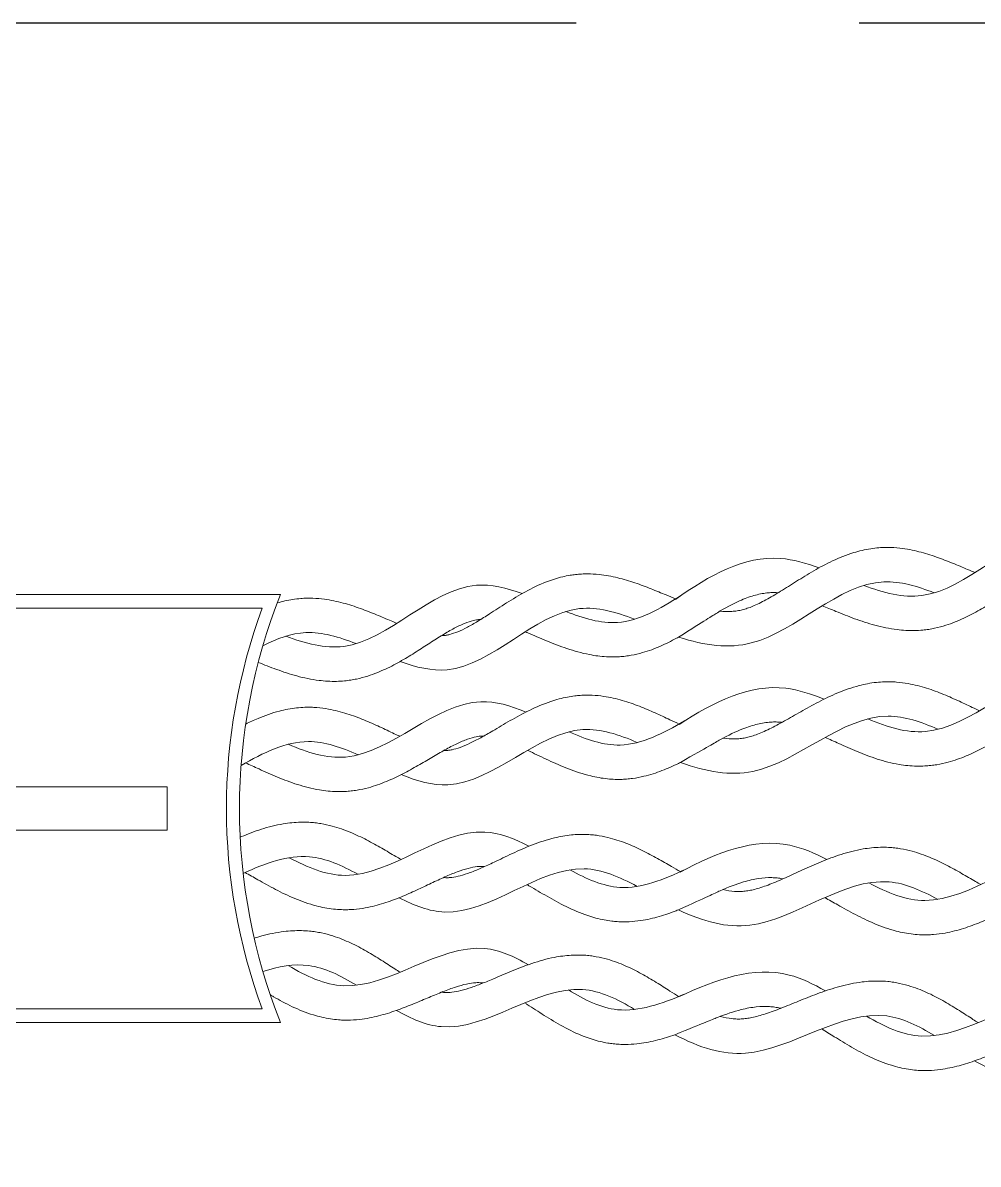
# Model space of a CAD drawing. Header units: millimetres. Extents: x 55 to 8505, y 218 to 3188.
# Drawn here: x 2121.8 to 2248.4, y 663.7 to 814.9 of the extents above; entities that cross this region are included whole.
import ezdxf

# ---------------------------------------------------------------- set-up
doc = ezdxf.new("R2010")
doc.units = ezdxf.units.MM
doc.linetypes.add('HIDDEN', pattern=[0.375, 0.25, -0.125])
doc.layers.add('TELECO', color=6, linetype='Continuous')
doc.layers.add('TEXTO', color=7, linetype='Continuous', lineweight=20)

msp = doc.modelspace()

# ---------------------------------------------------------------- linework, layer by layer
at = {"layer": 'TELECO', "color": 6, "linetype": 'HIDDEN', "ltscale": 300}
msp.add_lwpolyline([(2007.646, 814.918), (2886.981, 814.918), (2886.981, 369.086), (2007.646, 369.086)], close=True, dxfattribs=at)
at = {"layer": 'TEXTO', "color": 7}
for p, q in [((2059.765, 737.363), (2153.548, 737.363)), ((2101.385, 713.692), (2140.929, 713.692)), ((2140.929, 713.692), (2140.929, 707.965)), ((2101.385, 707.965), (2140.929, 707.965)), ((2059.765, 684.294), (2153.548, 684.294))]:
    msp.add_line(p, q, dxfattribs=at)
at = {"layer": 'TEXTO', "color": 8}
msp.add_lwpolyline([(2155.975, 682.474), (2058.426, 682.474), (2058.426, 739.183), (2155.975, 739.183)], dxfattribs=at)
msp.add_arc((2226.938, 710.828), 76.418, 158.21997, 201.78003, dxfattribs=at)
at = {"layer": 'TEXTO', "color": 7}
msp.add_arc((2225.211, 710.828), 76.418, 159.68228, 200.31772, dxfattribs=at)
at = {"layer": 'TEXTO', "color": 8}
for points, knots in [([(2233.257, 740.382), (2235.861, 739.411), (2244.684, 737.008), (2254.247, 748.858), (2262.505, 746.777), (2264.556, 746.029)], [101.1371733, 101.1371733, 101.1371733, 101.1371733, 127.4843906, 191.226586, 211.9990873, 211.9990873, 211.9990873, 211.9990873]), ([(2208.293, 738.543), (2212.813, 741.749), (2218.974, 745.223), (2225.604, 743.34), (2227.323, 742.719)], [13.5283651, 13.5283651, 13.5283651, 13.5283651, 63.7421953, 81.156014, 81.156014, 81.156014, 81.156014]), ([(2214.174, 736.971), (2214.732, 736.919), (2215.258, 736.911), (2215.997, 736.961), (2216.229, 736.987), (2216.692, 737.058), (2216.922, 737.104), (2217.257, 737.187), (2217.364, 737.216), (2217.585, 737.282), (2217.698, 737.318), (2218.045, 737.435), (2218.287, 737.526), (2219.078, 737.856), (2219.662, 738.142), (2220.895, 738.813), (2221.544, 739.198), (2222.897, 740.03), (2223.6, 740.477), (2225.064, 741.394), (2225.824, 741.863), (2227.414, 742.78), (2228.243, 743.229), (2229.996, 744.052), (2230.921, 744.427), (2232.627, 744.95), (2233.381, 745.132), (2234.518, 745.308), (2234.876, 745.35), (2235.506, 745.399), (2235.777, 745.413), (2236.312, 745.423), (2236.577, 745.421), (2237.364, 745.393), (2237.877, 745.347), (2239.239, 745.165), (2240.063, 744.988), (2241.646, 744.564), (2242.405, 744.316), (2243.87, 743.79), (2244.576, 743.511), (2245.943, 742.95), (2246.602, 742.67), (2247.492, 742.295), (2247.741, 742.191), (2247.986, 742.089)], [47.6662644, 47.6662644, 47.6662644, 47.6662644, 55.7082695, 55.7082695, 59.5130412, 59.5130412, 63.4323086, 63.4323086, 65.258734, 65.258734, 67.0851594, 67.0851594, 70.7380102, 70.7380102, 78.6186119, 78.6186119, 86.4992135, 86.4992135, 94.3798152, 94.3798152, 102.2604169, 102.2604169, 110.1410186, 110.1410186, 118.0216202, 118.0216202, 123.7950659, 123.7950659, 126.3758052, 126.3758052, 128.268292, 128.268292, 130.1607789, 130.1607789, 133.9457527, 133.9457527, 140.4612262, 140.4612262, 146.9766998, 146.9766998, 153.4921733, 153.4921733, 160.0076469, 160.0076469, 162.5956389, 162.5956389, 162.5956389, 162.5956389]), ([(2227.729, 737.685), (2228.315, 737.449), (2228.919, 737.201), (2230.342, 736.624), (2231.172, 736.294), (2232.896, 735.667), (2233.791, 735.37), (2235.661, 734.863), (2236.636, 734.654), (2238.407, 734.435), (2239.181, 734.388), (2240.332, 734.412), (2240.692, 734.432), (2241.32, 734.493), (2241.589, 734.527), (2242.119, 734.609), (2242.379, 734.658), (2243.149, 734.822), (2243.646, 734.956), (2244.956, 735.372), (2245.737, 735.689), (2247.222, 736.382), (2247.927, 736.758), (2249.278, 737.53), (2249.925, 737.928), (2251.173, 738.717), (2251.774, 739.108), (2252.935, 739.857), (2253.495, 740.215), (2254.569, 740.872), (2255.084, 741.171), (2256.06, 741.69), (2256.52, 741.909), (2257.37, 742.254), (2257.759, 742.381), (2258.248, 742.498), (2258.379, 742.525), (2258.602, 742.561), (2258.694, 742.574), (2258.852, 742.59), (2258.918, 742.595), (2259.021, 742.6), (2259.057, 742.602), (2259.092, 742.603)], [88.2517194, 88.2517194, 88.2517194, 88.2517194, 94.3798152, 94.3798152, 102.2604169, 102.2604169, 110.1410186, 110.1410186, 118.0216202, 118.0216202, 123.7950659, 123.7950659, 126.3758052, 126.3758052, 128.268292, 128.268292, 130.1607789, 130.1607789, 133.9457527, 133.9457527, 140.4612262, 140.4612262, 146.9766998, 146.9766998, 153.4921733, 153.4921733, 160.0076469, 160.0076469, 166.5231204, 166.5231204, 173.038594, 173.038594, 179.5540675, 179.5540675, 186.0695411, 186.0695411, 188.6366806, 188.6366806, 190.5828465, 190.5828465, 192.0544399, 192.0544399, 192.7954832, 192.7954832, 192.7954832, 192.7954832]), ([(2177.289, 733.729), (2177.365, 733.731), (2177.44, 733.735), (2177.58, 733.745), (2177.645, 733.751), (2177.782, 733.768), (2177.852, 733.778), (2178.068, 733.814), (2178.219, 733.846), (2178.705, 733.97), (2179.066, 734.091), (2179.849, 734.411), (2180.271, 734.612), (2181.164, 735.083), (2181.634, 735.353), (2182.615, 735.948), (2183.125, 736.273), (2184.372, 737.077), (2185.123, 737.572), (2186.699, 738.569), (2187.524, 739.072), (2189.276, 740.026), (2190.202, 740.478), (2191.881, 741.123), (2192.596, 741.353), (2193.667, 741.607), (2193.993, 741.673), (2194.562, 741.767), (2194.803, 741.801), (2195.314, 741.858), (2195.582, 741.879), (2196.111, 741.906), (2196.374, 741.912), (2197.154, 741.909), (2197.664, 741.879), (2199.021, 741.739), (2199.845, 741.586), (2201.43, 741.204), (2202.191, 740.975), (2203.66, 740.478), (2204.369, 740.211), (2205.742, 739.667), (2206.406, 739.39), (2207.477, 738.944), (2207.896, 738.768), (2208.305, 738.601)], [189.0272737, 189.0272737, 189.0272737, 189.0272737, 190.5828465, 190.5828465, 192.0544399, 192.0544399, 193.5260333, 193.5260333, 196.4692201, 196.4692201, 202.4925208, 202.4925208, 208.5158215, 208.5158215, 214.5391221, 214.5391221, 220.5624228, 220.5624228, 228.7501596, 228.7501596, 236.9378964, 236.9378964, 245.1256332, 245.1256332, 250.7226411, 250.7226411, 253.0993254, 253.0993254, 254.7968125, 254.7968125, 256.6636243, 256.6636243, 258.5304362, 258.5304362, 262.26406, 262.26406, 268.7011227, 268.7011227, 275.1381854, 275.1381854, 281.5752481, 281.5752481, 288.0123108, 288.0123108, 292.3162578, 292.3162578, 292.3162578, 292.3162578]), ([(2208.694, 733.537), (2212.22, 732.43), (2221.502, 731.124), (2231.826, 742.843), (2240.327, 740.279), (2242.586, 739.397)], [31.5819805, 31.5819805, 31.5819805, 31.5819805, 63.7421953, 127.4843906, 150.3085168, 150.3085168, 150.3085168, 150.3085168]), ([(2156.66, 733.656), (2159.263, 732.686), (2168.086, 730.283), (2177.65, 742.133), (2185.908, 740.052), (2187.958, 739.304)], [101.1371733, 101.1371733, 101.1371733, 101.1371733, 127.4843906, 191.226586, 211.9990873, 211.9990873, 211.9990873, 211.9990873]), ([(2208.694, 733.537), (2212.309, 735.793), (2213.087, 736.308), (2214.863, 737.394), (2215.845, 737.924), (2217.435, 738.63), (2218.067, 738.865), (2219.277, 739.215), (2219.852, 739.33), (2220.643, 739.415), (2220.876, 739.431), (2221.344, 739.441), (2221.579, 739.436), (2221.839, 739.417), (2221.865, 739.415), (2221.892, 739.413)], [15.837766, 15.837766, 15.837766, 15.837766, 25.2493648, 25.2493648, 37.8740472, 37.8740472, 46.7911583, 46.7911583, 55.7082695, 55.7082695, 59.5130412, 59.5130412, 63.4323086, 63.4323086, 63.8659058, 63.8659058, 63.8659058, 63.8659058]), ([(2155.542, 738.074), (2156.192, 738.264), (2156.868, 738.42), (2157.921, 738.582), (2158.279, 738.625), (2158.908, 738.674), (2159.179, 738.687), (2159.715, 738.698), (2159.98, 738.696), (2160.766, 738.668), (2161.279, 738.622), (2162.641, 738.44), (2163.465, 738.263), (2165.048, 737.839), (2165.807, 737.591), (2167.273, 737.065), (2167.979, 736.785), (2169.345, 736.225), (2170.005, 735.944), (2170.894, 735.57), (2171.143, 735.465), (2171.389, 735.364)], [118.6443668, 118.6443668, 118.6443668, 118.6443668, 123.7950659, 123.7950659, 126.3758052, 126.3758052, 128.268292, 128.268292, 130.1607789, 130.1607789, 133.9457527, 133.9457527, 140.4612262, 140.4612262, 146.9766998, 146.9766998, 153.4921733, 153.4921733, 160.0076469, 160.0076469, 162.5956389, 162.5956389, 162.5956389, 162.5956389]), ([(2193.764, 736.931), (2196.085, 736.02), (2201.359, 734.437), (2206.252, 737.293), (2208.994, 739.034)], [231.5235841, 231.5235841, 231.5235841, 231.5235841, 254.9687813, 285.2209205, 285.2209205, 285.2209205, 285.2209205]), ([(2171.809, 730.308), (2173.916, 729.543), (2182.231, 727.475), (2191.694, 739.357), (2200.397, 736.855), (2202.859, 735.909)], [169.882937, 169.882937, 169.882937, 169.882937, 191.226586, 254.9687813, 279.8271978, 279.8271978, 279.8271978, 279.8271978]), ([(2153.015, 730.195), (2153.793, 729.88), (2154.6, 729.56), (2156.299, 728.942), (2157.194, 728.644), (2159.063, 728.138), (2160.039, 727.929), (2161.81, 727.71), (2162.584, 727.662), (2163.734, 727.687), (2164.094, 727.707), (2164.723, 727.768), (2164.992, 727.802), (2165.521, 727.884), (2165.782, 727.932), (2166.552, 728.096), (2167.049, 728.231), (2168.358, 728.647), (2169.139, 728.964), (2170.624, 729.657), (2171.329, 730.032), (2172.681, 730.805), (2173.328, 731.203), (2174.576, 731.992), (2175.177, 732.383), (2176.337, 733.132), (2176.897, 733.49), (2177.972, 734.147), (2178.487, 734.446), (2179.462, 734.964), (2179.922, 735.183), (2180.772, 735.529), (2181.162, 735.656), (2181.65, 735.773), (2181.782, 735.8), (2182.004, 735.836), (2182.097, 735.848), (2182.255, 735.864), (2182.32, 735.87), (2182.424, 735.875), (2182.459, 735.877), (2182.495, 735.878)], [94.6131017, 94.6131017, 94.6131017, 94.6131017, 102.2604169, 102.2604169, 110.1410186, 110.1410186, 118.0216202, 118.0216202, 123.7950659, 123.7950659, 126.3758052, 126.3758052, 128.268292, 128.268292, 130.1607789, 130.1607789, 133.9457527, 133.9457527, 140.4612262, 140.4612262, 146.9766998, 146.9766998, 153.4921733, 153.4921733, 160.0076469, 160.0076469, 166.5231204, 166.5231204, 173.038594, 173.038594, 179.5540675, 179.5540675, 186.0695411, 186.0695411, 188.6366806, 188.6366806, 190.5828465, 190.5828465, 192.0544399, 192.0544399, 192.7954832, 192.7954832, 192.7954832, 192.7954832]), ([(2153.623, 732.381), (2155.487, 733.346), (2159.487, 734.834), (2163.729, 733.554), (2165.988, 732.672)], [107.1058495, 107.1058495, 107.1058495, 107.1058495, 127.4843906, 150.3085168, 150.3085168, 150.3085168, 150.3085168]), ([(2188.378, 734.244), (2188.496, 734.194), (2188.615, 734.144), (2189.522, 733.762), (2190.348, 733.405), (2192.073, 732.697), (2192.973, 732.345), (2194.864, 731.71), (2195.854, 731.426), (2197.62, 731.081), (2198.364, 730.979), (2199.463, 730.915), (2199.795, 730.907), (2200.372, 730.913), (2200.615, 730.922), (2201.128, 730.954), (2201.396, 730.98), (2201.922, 731.045), (2202.181, 731.085), (2202.949, 731.223), (2203.446, 731.341), (2204.758, 731.715), (2205.544, 732.009), (2207.038, 732.66), (2207.748, 733.018), (2208.517, 733.439), (2208.605, 733.488), (2208.694, 733.537)], [219.3165582, 219.3165582, 219.3165582, 219.3165582, 220.5624228, 220.5624228, 228.7501596, 228.7501596, 236.9378964, 236.9378964, 245.1256332, 245.1256332, 250.7226411, 250.7226411, 253.0993254, 253.0993254, 254.7968125, 254.7968125, 256.6636243, 256.6636243, 258.5304362, 258.5304362, 262.26406, 262.26406, 268.7011227, 268.7011227, 275.1381854, 275.1381854, 275.9801039, 275.9801039, 275.9801039, 275.9801039]), ([(2208.774, 721.965), (2213.429, 724.971), (2219.736, 728.173), (2226.277, 726.002), (2227.967, 725.308)], [13.5283651, 13.5283651, 13.5283651, 13.5283651, 63.7421953, 81.156014, 81.156014, 81.156014, 81.156014]), ([(2214.581, 720.138), (2215.136, 720.063), (2215.662, 720.032), (2216.402, 720.049), (2216.635, 720.064), (2217.1, 720.115), (2217.332, 720.151), (2217.67, 720.22), (2217.779, 720.244), (2218.002, 720.3), (2218.117, 720.331), (2218.469, 720.433), (2218.714, 720.514), (2219.519, 720.808), (2220.114, 721.069), (2221.375, 721.686), (2222.04, 722.042), (2223.428, 722.814), (2224.151, 723.23), (2225.653, 724.082), (2226.433, 724.518), (2228.061, 725.365), (2228.909, 725.776), (2230.697, 726.522), (2231.637, 726.857), (2233.364, 727.305), (2234.125, 727.453), (2235.269, 727.58), (2235.629, 727.606), (2236.26, 727.628), (2236.531, 727.63), (2237.066, 727.617), (2237.331, 727.603), (2238.116, 727.541), (2238.626, 727.473), (2239.979, 727.231), (2240.794, 727.018), (2242.357, 726.526), (2243.105, 726.245), (2244.546, 725.655), (2245.239, 725.346), (2246.58, 724.726), (2247.227, 724.417), (2248.099, 724.004), (2248.343, 723.889), (2248.584, 723.777)], [47.6662644, 47.6662644, 47.6662644, 47.6662644, 55.7082695, 55.7082695, 59.5130412, 59.5130412, 63.4323086, 63.4323086, 65.258734, 65.258734, 67.0851594, 67.0851594, 70.7380102, 70.7380102, 78.6186119, 78.6186119, 86.4992135, 86.4992135, 94.3798152, 94.3798152, 102.2604169, 102.2604169, 110.1410186, 110.1410186, 118.0216202, 118.0216202, 123.7950659, 123.7950659, 126.3758052, 126.3758052, 128.268292, 128.268292, 130.1607789, 130.1607789, 133.9457527, 133.9457527, 140.4612262, 140.4612262, 146.9766998, 146.9766998, 153.4921733, 153.4921733, 160.0076469, 160.0076469, 162.5956389, 162.5956389, 162.5956389, 162.5956389]), ([(2233.795, 722.713), (2236.353, 721.63), (2245.063, 718.845), (2255.134, 730.266), (2263.294, 727.827), (2265.31, 726.991)], [101.1371733, 101.1371733, 101.1371733, 101.1371733, 127.4843906, 191.226586, 211.9990873, 211.9990873, 211.9990873, 211.9990873]), ([(2177.589, 718.509), (2177.666, 718.507), (2177.74, 718.507), (2177.88, 718.511), (2177.946, 718.515), (2178.084, 718.526), (2178.154, 718.533), (2178.371, 718.559), (2178.524, 718.585), (2179.015, 718.687), (2179.38, 718.792), (2180.176, 719.078), (2180.607, 719.26), (2181.519, 719.692), (2182.001, 719.941), (2183.007, 720.493), (2183.531, 720.795), (2184.811, 721.544), (2185.583, 722.006), (2187.202, 722.934), (2188.048, 723.4), (2189.839, 724.277), (2190.785, 724.687), (2192.49, 725.259), (2193.215, 725.458), (2194.296, 725.665), (2194.624, 725.716), (2195.197, 725.786), (2195.439, 725.808), (2195.952, 725.843), (2196.22, 725.853), (2196.75, 725.857), (2197.013, 725.851), (2197.792, 725.814), (2198.3, 725.762), (2199.65, 725.563), (2200.467, 725.374), (2202.034, 724.923), (2202.784, 724.661), (2204.23, 724.101), (2204.927, 723.803), (2206.274, 723.199), (2206.925, 722.894), (2207.976, 722.401), (2208.387, 722.208), (2208.788, 722.022)], [189.0272737, 189.0272737, 189.0272737, 189.0272737, 190.5828465, 190.5828465, 192.0544399, 192.0544399, 193.5260333, 193.5260333, 196.4692201, 196.4692201, 202.4925208, 202.4925208, 208.5158215, 208.5158215, 214.5391221, 214.5391221, 220.5624228, 220.5624228, 228.7501596, 228.7501596, 236.9378964, 236.9378964, 245.1256332, 245.1256332, 250.7226411, 250.7226411, 253.0993254, 253.0993254, 254.7968125, 254.7968125, 256.6636243, 256.6636243, 258.5304362, 258.5304362, 262.26406, 262.26406, 268.7011227, 268.7011227, 275.1381854, 275.1381854, 281.5752481, 281.5752481, 288.0123108, 288.0123108, 292.3162578, 292.3162578, 292.3162578, 292.3162578]), ([(2156.977, 719.336), (2159.535, 718.253), (2168.245, 715.467), (2178.316, 726.889), (2186.476, 724.449), (2188.492, 723.613)], [101.1371733, 101.1371733, 101.1371733, 101.1371733, 127.4843906, 191.226586, 211.9990873, 211.9990873, 211.9990873, 211.9990873]), ([(2151.345, 722.026), (2151.876, 722.286), (2152.421, 722.536), (2153.879, 723.145), (2154.819, 723.479), (2156.546, 723.928), (2157.307, 724.076), (2158.451, 724.202), (2158.81, 724.229), (2159.442, 724.25), (2159.713, 724.252), (2160.248, 724.239), (2160.513, 724.225), (2161.298, 724.163), (2161.808, 724.095), (2163.161, 723.854), (2163.976, 723.641), (2165.539, 723.148), (2166.287, 722.868), (2167.728, 722.278), (2168.421, 721.968), (2169.762, 721.349), (2170.409, 721.039), (2171.281, 720.626), (2171.525, 720.511), (2171.766, 720.399)], [105.1701658, 105.1701658, 105.1701658, 105.1701658, 110.1410186, 110.1410186, 118.0216202, 118.0216202, 123.7950659, 123.7950659, 126.3758052, 126.3758052, 128.268292, 128.268292, 130.1607789, 130.1607789, 133.9457527, 133.9457527, 140.4612262, 140.4612262, 146.9766998, 146.9766998, 153.4921733, 153.4921733, 160.0076469, 160.0076469, 162.5956389, 162.5956389, 162.5956389, 162.5956389]), ([(2208.956, 716.946), (2212.43, 715.687), (2221.646, 713.977), (2232.472, 725.235), (2240.853, 722.302), (2243.071, 721.323)], [31.5819805, 31.5819805, 31.5819805, 31.5819805, 63.7421953, 127.4843906, 150.3085168, 150.3085168, 150.3085168, 150.3085168]), ([(2228.154, 720.26), (2228.729, 719.999), (2229.322, 719.725), (2230.718, 719.087), (2231.533, 718.721), (2233.228, 718.019), (2234.109, 717.683), (2235.955, 717.095), (2236.92, 716.844), (2238.68, 716.548), (2239.451, 716.467), (2240.602, 716.441), (2240.962, 716.445), (2241.593, 716.479), (2241.863, 716.501), (2242.396, 716.56), (2242.658, 716.597), (2243.435, 716.727), (2243.937, 716.84), (2245.263, 717.198), (2246.057, 717.481), (2247.571, 718.108), (2248.292, 718.453), (2249.676, 719.166), (2250.339, 719.535), (2251.621, 720.269), (2252.238, 720.633), (2253.431, 721.331), (2254.005, 721.664), (2255.108, 722.274), (2255.635, 722.55), (2256.632, 723.026), (2257.101, 723.224), (2257.966, 723.532), (2258.361, 723.642), (2258.853, 723.738), (2258.986, 723.759), (2259.21, 723.785), (2259.303, 723.794), (2259.461, 723.803), (2259.527, 723.805), (2259.631, 723.806), (2259.666, 723.806), (2259.702, 723.806)], [88.2517194, 88.2517194, 88.2517194, 88.2517194, 94.3798152, 94.3798152, 102.2604169, 102.2604169, 110.1410186, 110.1410186, 118.0216202, 118.0216202, 123.7950659, 123.7950659, 126.3758052, 126.3758052, 128.268292, 128.268292, 130.1607789, 130.1607789, 133.9457527, 133.9457527, 140.4612262, 140.4612262, 146.9766998, 146.9766998, 153.4921733, 153.4921733, 160.0076469, 160.0076469, 166.5231204, 166.5231204, 173.038594, 173.038594, 179.5540675, 179.5540675, 186.0695411, 186.0695411, 188.6366806, 188.6366806, 190.5828465, 190.5828465, 192.0544399, 192.0544399, 192.7954832, 192.7954832, 192.7954832, 192.7954832]), ([(2171.966, 715.329), (2174.037, 714.474), (2182.253, 712.044), (2192.226, 723.503), (2200.812, 720.623), (2203.23, 719.571)], [169.882937, 169.882937, 169.882937, 169.882937, 191.226586, 254.9687813, 279.8271978, 279.8271978, 279.8271978, 279.8271978]), ([(2194.189, 720.989), (2196.468, 719.977), (2201.667, 718.166), (2206.68, 720.805), (2209.496, 722.426)], [231.5235841, 231.5235841, 231.5235841, 231.5235841, 254.9687813, 285.2209205, 285.2209205, 285.2209205, 285.2209205]), ([(2208.956, 716.946), (2212.666, 719.043), (2213.465, 719.524), (2215.287, 720.531), (2216.291, 721.018), (2217.911, 721.654), (2218.553, 721.86), (2219.776, 722.157), (2220.356, 722.248), (2221.15, 722.298), (2221.383, 722.303), (2221.851, 722.293), (2222.086, 722.278), (2222.345, 722.248), (2222.371, 722.245), (2222.397, 722.242)], [15.837766, 15.837766, 15.837766, 15.837766, 25.2493648, 25.2493648, 37.8740472, 37.8740472, 46.7911583, 46.7911583, 55.7082695, 55.7082695, 59.5130412, 59.5130412, 63.4323086, 63.4323086, 63.8659058, 63.8659058, 63.8659058, 63.8659058]), ([(2151.336, 716.882), (2151.911, 716.622), (2152.504, 716.347), (2153.9, 715.709), (2154.715, 715.343), (2156.41, 714.641), (2157.291, 714.305), (2159.137, 713.718), (2160.102, 713.466), (2161.862, 713.17), (2162.633, 713.089), (2163.784, 713.063), (2164.144, 713.068), (2164.775, 713.101), (2165.045, 713.123), (2165.578, 713.182), (2165.84, 713.219), (2166.617, 713.349), (2167.119, 713.462), (2168.445, 713.82), (2169.239, 714.104), (2170.753, 714.731), (2171.474, 715.075), (2172.858, 715.788), (2173.521, 716.158), (2174.803, 716.891), (2175.42, 717.256), (2176.613, 717.953), (2177.187, 718.287), (2178.29, 718.896), (2178.817, 719.173), (2179.814, 719.648), (2180.283, 719.846), (2181.148, 720.155), (2181.543, 720.264), (2182.035, 720.36), (2182.168, 720.381), (2182.392, 720.408), (2182.485, 720.416), (2182.643, 720.425), (2182.709, 720.427), (2182.813, 720.428), (2182.848, 720.428), (2182.884, 720.428)], [88.2517194, 88.2517194, 88.2517194, 88.2517194, 94.3798152, 94.3798152, 102.2604169, 102.2604169, 110.1410186, 110.1410186, 118.0216202, 118.0216202, 123.7950659, 123.7950659, 126.3758052, 126.3758052, 128.268292, 128.268292, 130.1607789, 130.1607789, 133.9457527, 133.9457527, 140.4612262, 140.4612262, 146.9766998, 146.9766998, 153.4921733, 153.4921733, 160.0076469, 160.0076469, 166.5231204, 166.5231204, 173.038594, 173.038594, 179.5540675, 179.5540675, 186.0695411, 186.0695411, 188.6366806, 188.6366806, 190.5828465, 190.5828465, 192.0544399, 192.0544399, 192.7954832, 192.7954832, 192.7954832, 192.7954832]), ([(2150.735, 716.547), (2153.68, 718.204), (2158.761, 720.77), (2164.035, 718.925), (2166.253, 717.945)], [95.8314016, 95.8314016, 95.8314016, 95.8314016, 127.4843906, 150.3085168, 150.3085168, 150.3085168, 150.3085168]), ([(2188.69, 718.539), (2188.806, 718.484), (2188.922, 718.429), (2189.812, 718.008), (2190.622, 717.615), (2192.315, 716.832), (2193.198, 716.441), (2195.059, 715.724), (2196.037, 715.397), (2197.786, 714.976), (2198.525, 714.842), (2199.62, 714.73), (2199.951, 714.707), (2200.528, 714.688), (2200.771, 714.686), (2201.285, 714.697), (2201.553, 714.71), (2202.082, 714.752), (2202.343, 714.781), (2203.116, 714.885), (2203.617, 714.982), (2204.945, 715.298), (2205.742, 715.557), (2207.263, 716.143), (2207.988, 716.469), (2208.775, 716.856), (2208.865, 716.901), (2208.956, 716.946)], [219.3165582, 219.3165582, 219.3165582, 219.3165582, 220.5624228, 220.5624228, 228.7501596, 228.7501596, 236.9378964, 236.9378964, 245.1256332, 245.1256332, 250.7226411, 250.7226411, 253.0993254, 253.0993254, 254.7968125, 254.7968125, 256.6636243, 256.6636243, 258.5304362, 258.5304362, 262.26406, 262.26406, 268.7011227, 268.7011227, 275.1381854, 275.1381854, 275.9801039, 275.9801039, 275.9801039, 275.9801039]), ([(2150.614, 707.037), (2150.667, 707.059), (2150.719, 707.081), (2151.62, 707.454), (2152.501, 707.79), (2154.346, 708.377), (2155.312, 708.629), (2157.072, 708.924), (2157.843, 709.006), (2158.994, 709.032), (2159.354, 709.027), (2159.984, 708.994), (2160.255, 708.972), (2160.787, 708.912), (2161.05, 708.876), (2161.826, 708.745), (2162.328, 708.633), (2163.655, 708.274), (2164.449, 707.991), (2165.963, 707.364), (2166.683, 707.02), (2168.067, 706.306), (2168.731, 705.937), (2170.012, 705.204), (2170.63, 704.839), (2171.463, 704.352), (2171.696, 704.215), (2171.926, 704.083)], [101.7713143, 101.7713143, 101.7713143, 101.7713143, 102.2604169, 102.2604169, 110.1410186, 110.1410186, 118.0216202, 118.0216202, 123.7950659, 123.7950659, 126.3758052, 126.3758052, 128.268292, 128.268292, 130.1607789, 130.1607789, 133.9457527, 133.9457527, 140.4612262, 140.4612262, 146.9766998, 146.9766998, 153.4921733, 153.4921733, 160.0076469, 160.0076469, 162.5956389, 162.5956389, 162.5956389, 162.5956389]), ([(2157.1, 704.313), (2159.555, 703.011), (2167.989, 699.477), (2179.017, 709.977), (2186.933, 706.836), (2188.868, 705.827)], [101.1371733, 101.1371733, 101.1371733, 101.1371733, 127.4843906, 191.226586, 211.9990873, 211.9990873, 211.9990873, 211.9990873]), ([(2177.563, 701.692), (2177.639, 701.684), (2177.713, 701.678), (2177.853, 701.67), (2177.919, 701.667), (2178.057, 701.666), (2178.127, 701.667), (2178.346, 701.674), (2178.5, 701.686), (2178.998, 701.746), (2179.371, 701.819), (2180.19, 702.034), (2180.634, 702.178), (2181.581, 702.528), (2182.083, 702.735), (2183.133, 703.197), (2183.681, 703.452), (2185.022, 704.087), (2185.831, 704.479), (2187.524, 705.263), (2188.408, 705.654), (2190.269, 706.371), (2191.246, 706.697), (2192.995, 707.118), (2193.734, 707.253), (2194.829, 707.365), (2195.161, 707.388), (2195.737, 707.407), (2195.98, 707.409), (2196.494, 707.398), (2196.762, 707.385), (2197.291, 707.343), (2197.552, 707.314), (2198.325, 707.209), (2198.827, 707.113), (2200.154, 706.797), (2200.952, 706.538), (2202.473, 705.952), (2203.197, 705.625), (2204.589, 704.941), (2205.257, 704.583), (2206.547, 703.865), (2207.169, 703.504), (2208.173, 702.922), (2208.566, 702.693), (2208.949, 702.473)], [189.0272737, 189.0272737, 189.0272737, 189.0272737, 190.5828465, 190.5828465, 192.0544399, 192.0544399, 193.5260333, 193.5260333, 196.4692201, 196.4692201, 202.4925208, 202.4925208, 208.5158215, 208.5158215, 214.5391221, 214.5391221, 220.5624228, 220.5624228, 228.7501596, 228.7501596, 236.9378964, 236.9378964, 245.1256332, 245.1256332, 250.7226411, 250.7226411, 253.0993254, 253.0993254, 254.7968125, 254.7968125, 256.6636243, 256.6636243, 258.5304362, 258.5304362, 262.26406, 262.26406, 268.7011227, 268.7011227, 275.1381854, 275.1381854, 281.5752481, 281.5752481, 288.0123108, 288.0123108, 292.3162578, 292.3162578, 292.3162578, 292.3162578]), ([(2208.93, 702.418), (2213.829, 705.006), (2220.391, 707.646), (2226.718, 704.914), (2228.342, 704.075)], [13.5283651, 13.5283651, 13.5283651, 13.5283651, 63.7421953, 81.156014, 81.156014, 81.156014, 81.156014]), ([(2151.004, 702.243), (2153.96, 703.567), (2159.12, 705.534), (2164.096, 703.288), (2166.221, 702.119)], [97.08299, 97.08299, 97.08299, 97.08299, 127.4843906, 150.3085168, 150.3085168, 150.3085168, 150.3085168]), ([(2214.555, 700.091), (2215.101, 699.968), (2215.623, 699.891), (2216.362, 699.844), (2216.595, 699.839), (2217.063, 699.849), (2217.297, 699.865), (2217.64, 699.904), (2217.75, 699.919), (2217.978, 699.954), (2218.095, 699.975), (2218.454, 700.046), (2218.705, 700.105), (2219.533, 700.329), (2220.149, 700.536), (2221.459, 701.041), (2222.152, 701.338), (2223.602, 701.986), (2224.359, 702.338), (2225.93, 703.055), (2226.744, 703.421), (2228.44, 704.123), (2229.321, 704.459), (2231.167, 705.047), (2232.132, 705.298), (2233.892, 705.594), (2234.663, 705.676), (2235.814, 705.701), (2236.174, 705.697), (2236.805, 705.664), (2237.075, 705.641), (2237.607, 705.582), (2237.87, 705.545), (2238.646, 705.415), (2239.149, 705.303), (2240.475, 704.944), (2241.269, 704.661), (2242.783, 704.034), (2243.503, 703.689), (2244.887, 702.976), (2245.551, 702.607), (2246.832, 701.873), (2247.45, 701.509), (2248.283, 701.021), (2248.516, 700.885), (2248.746, 700.752)], [47.6662644, 47.6662644, 47.6662644, 47.6662644, 55.7082695, 55.7082695, 59.5130412, 59.5130412, 63.4323086, 63.4323086, 65.258734, 65.258734, 67.0851594, 67.0851594, 70.7380102, 70.7380102, 78.6186119, 78.6186119, 86.4992135, 86.4992135, 94.3798152, 94.3798152, 102.2604169, 102.2604169, 110.1410186, 110.1410186, 118.0216202, 118.0216202, 123.7950659, 123.7950659, 126.3758052, 126.3758052, 128.268292, 128.268292, 130.1607789, 130.1607789, 133.9457527, 133.9457527, 140.4612262, 140.4612262, 146.9766998, 146.9766998, 153.4921733, 153.4921733, 160.0076469, 160.0076469, 162.5956389, 162.5956389, 162.5956389, 162.5956389]), ([(2233.921, 700.982), (2236.375, 699.68), (2244.809, 696.146), (2255.837, 706.647), (2263.753, 703.505), (2265.688, 702.496)], [101.1371733, 101.1371733, 101.1371733, 101.1371733, 127.4843906, 191.226586, 211.9990873, 211.9990873, 211.9990873, 211.9990873]), ([(2151.268, 702.36), (2151.817, 702.05), (2152.384, 701.725), (2153.719, 700.968), (2154.499, 700.532), (2156.127, 699.685), (2156.975, 699.274), (2158.763, 698.528), (2159.703, 698.193), (2161.43, 697.745), (2162.191, 697.597), (2163.335, 697.47), (2163.695, 697.444), (2164.326, 697.422), (2164.597, 697.42), (2165.132, 697.433), (2165.397, 697.447), (2166.182, 697.509), (2166.692, 697.577), (2168.045, 697.819), (2168.86, 698.032), (2170.423, 698.524), (2171.171, 698.805), (2172.612, 699.395), (2173.305, 699.705), (2174.646, 700.324), (2175.293, 700.633), (2176.541, 701.224), (2177.143, 701.506), (2178.294, 702.017), (2178.844, 702.247), (2179.878, 702.633), (2180.363, 702.79), (2181.251, 703.022), (2181.654, 703.097), (2182.153, 703.149), (2182.287, 703.158), (2182.512, 703.165), (2182.606, 703.165), (2182.764, 703.161), (2182.83, 703.157), (2182.934, 703.149), (2182.969, 703.146), (2183.004, 703.143)], [88.2517194, 88.2517194, 88.2517194, 88.2517194, 94.3798152, 94.3798152, 102.2604169, 102.2604169, 110.1410186, 110.1410186, 118.0216202, 118.0216202, 123.7950659, 123.7950659, 126.3758052, 126.3758052, 128.268292, 128.268292, 130.1607789, 130.1607789, 133.9457527, 133.9457527, 140.4612262, 140.4612262, 146.9766998, 146.9766998, 153.4921733, 153.4921733, 160.0076469, 160.0076469, 166.5231204, 166.5231204, 173.038594, 173.038594, 179.5540675, 179.5540675, 186.0695411, 186.0695411, 188.6366806, 188.6366806, 190.5828465, 190.5828465, 192.0544399, 192.0544399, 192.7954832, 192.7954832, 192.7954832, 192.7954832]), ([(2171.683, 699.015), (2173.673, 697.982), (2181.646, 694.846), (2192.579, 705.392), (2200.881, 701.775), (2203.198, 700.516)], [169.882937, 169.882937, 169.882937, 169.882937, 191.226586, 254.9687813, 279.8271978, 279.8271978, 279.8271978, 279.8271978]), ([(2194.315, 702.716), (2196.497, 701.51), (2201.519, 699.253), (2206.743, 701.445), (2209.689, 702.814)], [231.5235841, 231.5235841, 231.5235841, 231.5235841, 254.9687813, 285.2209205, 285.2209205, 285.2209205, 285.2209205]), ([(2208.673, 697.402), (2212.552, 699.168), (2213.391, 699.576), (2215.293, 700.421), (2216.336, 700.819), (2218.005, 701.311), (2218.663, 701.461), (2219.907, 701.65), (2220.493, 701.69), (2221.288, 701.671), (2221.521, 701.655), (2221.986, 701.605), (2222.218, 701.569), (2222.474, 701.517), (2222.5, 701.511), (2222.526, 701.506)], [15.837766, 15.837766, 15.837766, 15.837766, 25.2493648, 25.2493648, 37.8740472, 37.8740472, 46.7911583, 46.7911583, 55.7082695, 55.7082695, 59.5130412, 59.5130412, 63.4323086, 63.4323086, 63.8659058, 63.8659058, 63.8659058, 63.8659058]), ([(2208.673, 697.402), (2212.025, 695.844), (2221.057, 693.338), (2232.823, 703.61), (2240.916, 699.958), (2243.041, 698.789)], [31.5819805, 31.5819805, 31.5819805, 31.5819805, 63.7421953, 127.4843906, 150.3085168, 150.3085168, 150.3085168, 150.3085168]), ([(2188.623, 700.755), (2188.734, 700.69), (2188.845, 700.625), (2189.695, 700.128), (2190.467, 699.666), (2192.086, 698.739), (2192.932, 698.272), (2194.723, 697.396), (2195.669, 696.985), (2197.374, 696.413), (2198.099, 696.214), (2199.18, 696.008), (2199.508, 695.956), (2200.081, 695.887), (2200.323, 695.864), (2200.836, 695.829), (2201.104, 695.82), (2201.634, 695.815), (2201.897, 695.821), (2202.676, 695.858), (2203.184, 695.91), (2204.534, 696.11), (2205.351, 696.298), (2206.918, 696.749), (2207.668, 697.011), (2208.486, 697.328), (2208.58, 697.365), (2208.673, 697.402)], [219.3165582, 219.3165582, 219.3165582, 219.3165582, 220.5624228, 220.5624228, 228.7501596, 228.7501596, 236.9378964, 236.9378964, 245.1256332, 245.1256332, 250.7226411, 250.7226411, 253.0993254, 253.0993254, 254.7968125, 254.7968125, 256.6636243, 256.6636243, 258.5304362, 258.5304362, 262.26406, 262.26406, 268.7011227, 268.7011227, 275.1381854, 275.1381854, 275.9801039, 275.9801039, 275.9801039, 275.9801039]), ([(2228.088, 699.03), (2228.637, 698.72), (2229.204, 698.395), (2230.539, 697.638), (2231.319, 697.202), (2232.947, 696.355), (2233.795, 695.943), (2235.583, 695.197), (2236.523, 694.863), (2238.25, 694.415), (2239.011, 694.266), (2240.155, 694.14), (2240.515, 694.114), (2241.146, 694.092), (2241.417, 694.09), (2241.952, 694.103), (2242.217, 694.117), (2243.002, 694.179), (2243.512, 694.247), (2244.865, 694.489), (2245.681, 694.701), (2247.243, 695.194), (2247.991, 695.474), (2249.432, 696.064), (2250.125, 696.374), (2251.466, 696.993), (2252.113, 697.303), (2253.361, 697.894), (2253.963, 698.176), (2255.114, 698.687), (2255.664, 698.916), (2256.698, 699.303), (2257.183, 699.46), (2258.071, 699.692), (2258.474, 699.766), (2258.973, 699.819), (2259.107, 699.828), (2259.333, 699.835), (2259.426, 699.835), (2259.585, 699.831), (2259.65, 699.827), (2259.754, 699.819), (2259.789, 699.816), (2259.824, 699.813)], [88.2517194, 88.2517194, 88.2517194, 88.2517194, 94.3798152, 94.3798152, 102.2604169, 102.2604169, 110.1410186, 110.1410186, 118.0216202, 118.0216202, 123.7950659, 123.7950659, 126.3758052, 126.3758052, 128.268292, 128.268292, 130.1607789, 130.1607789, 133.9457527, 133.9457527, 140.4612262, 140.4612262, 146.9766998, 146.9766998, 153.4921733, 153.4921733, 160.0076469, 160.0076469, 166.5231204, 166.5231204, 173.038594, 173.038594, 179.5540675, 179.5540675, 186.0695411, 186.0695411, 188.6366806, 188.6366806, 190.5828465, 190.5828465, 192.0544399, 192.0544399, 192.7954832, 192.7954832, 192.7954832, 192.7954832]), ([(2152.476, 693.65), (2152.807, 693.753), (2153.144, 693.851), (2154.42, 694.197), (2155.396, 694.406), (2157.167, 694.625), (2157.941, 694.673), (2159.091, 694.648), (2159.451, 694.628), (2160.08, 694.567), (2160.349, 694.533), (2160.878, 694.451), (2161.139, 694.403), (2161.909, 694.239), (2162.406, 694.104), (2163.715, 693.688), (2164.496, 693.371), (2165.981, 692.678), (2166.686, 692.303), (2168.037, 691.53), (2168.684, 691.132), (2169.933, 690.343), (2170.534, 689.952), (2171.345, 689.429), (2171.572, 689.283), (2171.796, 689.14)], [107.2615112, 107.2615112, 107.2615112, 107.2615112, 110.1410186, 110.1410186, 118.0216202, 118.0216202, 123.7950659, 123.7950659, 126.3758052, 126.3758052, 128.268292, 128.268292, 130.1607789, 130.1607789, 133.9457527, 133.9457527, 140.4612262, 140.4612262, 146.9766998, 146.9766998, 153.4921733, 153.4921733, 160.0076469, 160.0076469, 162.5956389, 162.5956389, 162.5956389, 162.5956389]), ([(2156.994, 690.016), (2159.39, 688.609), (2167.661, 684.71), (2179.137, 694.719), (2186.908, 691.236), (2188.798, 690.143)], [101.1371733, 101.1371733, 101.1371733, 101.1371733, 127.4843906, 191.226586, 211.9990873, 211.9990873, 211.9990873, 211.9990873]), ([(2177.323, 686.506), (2177.398, 686.494), (2177.472, 686.485), (2177.612, 686.471), (2177.677, 686.466), (2177.815, 686.458), (2177.886, 686.456), (2178.104, 686.454), (2178.259, 686.459), (2178.759, 686.497), (2179.135, 686.553), (2179.962, 686.733), (2180.412, 686.857), (2181.373, 687.166), (2181.884, 687.351), (2182.953, 687.766), (2183.512, 687.997), (2184.879, 688.573), (2185.705, 688.93), (2187.43, 689.638), (2188.33, 689.99), (2190.221, 690.626), (2191.211, 690.909), (2192.977, 691.254), (2193.721, 691.356), (2194.82, 691.42), (2195.152, 691.428), (2195.729, 691.422), (2195.972, 691.413), (2196.485, 691.381), (2196.752, 691.355), (2197.279, 691.29), (2197.538, 691.251), (2198.306, 691.112), (2198.803, 690.994), (2200.115, 690.62), (2200.901, 690.326), (2202.395, 689.675), (2203.104, 689.317), (2204.465, 688.573), (2205.117, 688.186), (2206.374, 687.412), (2206.98, 687.025), (2207.957, 686.399), (2208.34, 686.154), (2208.713, 685.917)], [189.0272737, 189.0272737, 189.0272737, 189.0272737, 190.5828465, 190.5828465, 192.0544399, 192.0544399, 193.5260333, 193.5260333, 196.4692201, 196.4692201, 202.4925208, 202.4925208, 208.5158215, 208.5158215, 214.5391221, 214.5391221, 220.5624228, 220.5624228, 228.7501596, 228.7501596, 236.9378964, 236.9378964, 245.1256332, 245.1256332, 250.7226411, 250.7226411, 253.0993254, 253.0993254, 254.7968125, 254.7968125, 256.6636243, 256.6636243, 258.5304362, 258.5304362, 262.26406, 262.26406, 268.7011227, 268.7011227, 275.1381854, 275.1381854, 281.5752481, 281.5752481, 288.0123108, 288.0123108, 292.3162578, 292.3162578, 292.3162578, 292.3162578]), ([(2153.633, 689.241), (2155.687, 689.896), (2159.936, 690.708), (2163.938, 688.688), (2166.01, 687.427)], [106.6008876, 106.6008876, 106.6008876, 106.6008876, 127.4843906, 150.3085168, 150.3085168, 150.3085168, 150.3085168]), ([(2208.691, 685.863), (2213.699, 688.235), (2220.37, 690.586), (2226.572, 687.58), (2228.157, 686.671)], [13.5283651, 13.5283651, 13.5283651, 13.5283651, 63.7421953, 81.156014, 81.156014, 81.156014, 81.156014]), ([(2214.21, 683.293), (2214.75, 683.146), (2215.268, 683.046), (2216.004, 682.967), (2216.237, 682.952), (2216.705, 682.941), (2216.94, 682.947), (2217.284, 682.971), (2217.395, 682.981), (2217.624, 683.007), (2217.741, 683.023), (2218.103, 683.078), (2218.357, 683.126), (2219.193, 683.313), (2219.818, 683.494), (2221.148, 683.941), (2221.855, 684.207), (2223.331, 684.791), (2224.102, 685.11), (2225.703, 685.758), (2226.533, 686.088), (2228.257, 686.716), (2229.152, 687.013), (2231.022, 687.519), (2231.997, 687.728), (2233.768, 687.947), (2234.542, 687.995), (2235.693, 687.97), (2236.053, 687.95), (2236.681, 687.889), (2236.95, 687.855), (2237.48, 687.773), (2237.74, 687.725), (2238.51, 687.561), (2239.007, 687.426), (2240.317, 687.01), (2241.098, 686.693), (2242.583, 686), (2243.288, 685.625), (2244.639, 684.852), (2245.286, 684.454), (2246.534, 683.665), (2247.135, 683.274), (2247.946, 682.751), (2248.173, 682.605), (2248.397, 682.462)], [47.6662644, 47.6662644, 47.6662644, 47.6662644, 55.7082695, 55.7082695, 59.5130412, 59.5130412, 63.4323086, 63.4323086, 65.258734, 65.258734, 67.0851594, 67.0851594, 70.7380102, 70.7380102, 78.6186119, 78.6186119, 86.4992135, 86.4992135, 94.3798152, 94.3798152, 102.2604169, 102.2604169, 110.1410186, 110.1410186, 118.0216202, 118.0216202, 123.7950659, 123.7950659, 126.3758052, 126.3758052, 128.268292, 128.268292, 130.1607789, 130.1607789, 133.9457527, 133.9457527, 140.4612262, 140.4612262, 146.9766998, 146.9766998, 153.4921733, 153.4921733, 160.0076469, 160.0076469, 162.5956389, 162.5956389, 162.5956389, 162.5956389]), ([(2154.622, 686.13), (2154.755, 686.051), (2154.89, 685.973), (2155.82, 685.436), (2156.649, 684.988), (2158.403, 684.164), (2159.327, 683.789), (2161.033, 683.266), (2161.787, 683.085), (2162.925, 682.909), (2163.282, 682.866), (2163.912, 682.817), (2164.183, 682.804), (2164.718, 682.793), (2164.983, 682.795), (2165.77, 682.823), (2166.283, 682.869), (2167.645, 683.051), (2168.469, 683.228), (2170.052, 683.653), (2170.811, 683.9), (2172.276, 684.426), (2172.983, 684.706), (2174.349, 685.266), (2175.009, 685.547), (2176.282, 686.083), (2176.895, 686.338), (2178.067, 686.799), (2178.627, 687.004), (2179.677, 687.345), (2180.168, 687.48), (2181.066, 687.673), (2181.471, 687.73), (2181.972, 687.761), (2182.107, 687.764), (2182.332, 687.762), (2182.425, 687.758), (2182.583, 687.746), (2182.649, 687.74), (2182.752, 687.727), (2182.787, 687.723), (2182.822, 687.718)], [100.9175175, 100.9175175, 100.9175175, 100.9175175, 102.2604169, 102.2604169, 110.1410186, 110.1410186, 118.0216202, 118.0216202, 123.7950659, 123.7950659, 126.3758052, 126.3758052, 128.268292, 128.268292, 130.1607789, 130.1607789, 133.9457527, 133.9457527, 140.4612262, 140.4612262, 146.9766998, 146.9766998, 153.4921733, 153.4921733, 160.0076469, 160.0076469, 166.5231204, 166.5231204, 173.038594, 173.038594, 179.5540675, 179.5540675, 186.0695411, 186.0695411, 188.6366806, 188.6366806, 190.5828465, 190.5828465, 192.0544399, 192.0544399, 192.7954832, 192.7954832, 192.7954832, 192.7954832]), ([(2171.332, 684.088), (2173.274, 682.969), (2181.103, 679.488), (2192.486, 689.547), (2200.622, 685.571), (2202.882, 684.212)], [169.882937, 169.882937, 169.882937, 169.882937, 191.226586, 254.9687813, 279.8271978, 279.8271978, 279.8271978, 279.8271978]), ([(2194.103, 686.798), (2196.231, 685.498), (2201.15, 683.024), (2206.464, 684.986), (2209.467, 686.225)], [231.5235841, 231.5235841, 231.5235841, 231.5235841, 254.9687813, 285.2209205, 285.2209205, 285.2209205, 285.2209205]), ([(2188.332, 685.087), (2188.44, 685.018), (2188.548, 684.948), (2189.376, 684.414), (2190.127, 683.919), (2191.703, 682.922), (2192.528, 682.419), (2194.279, 681.465), (2195.206, 681.013), (2196.885, 680.368), (2197.6, 680.138), (2198.671, 679.884), (2198.997, 679.818), (2199.566, 679.724), (2199.807, 679.69), (2200.318, 679.634), (2200.585, 679.612), (2201.115, 679.585), (2201.378, 679.579), (2202.158, 679.582), (2202.668, 679.612), (2204.025, 679.752), (2204.849, 679.905), (2206.434, 680.287), (2207.195, 680.516), (2208.026, 680.797), (2208.121, 680.83), (2208.217, 680.863)], [219.3165582, 219.3165582, 219.3165582, 219.3165582, 220.5624228, 220.5624228, 228.7501596, 228.7501596, 236.9378964, 236.9378964, 245.1256332, 245.1256332, 250.7226411, 250.7226411, 253.0993254, 253.0993254, 254.7968125, 254.7968125, 256.6636243, 256.6636243, 258.5304362, 258.5304362, 262.26406, 262.26406, 268.7011227, 268.7011227, 275.1381854, 275.1381854, 275.9801039, 275.9801039, 275.9801039, 275.9801039]), ([(2233.596, 683.338), (2235.991, 681.931), (2244.263, 678.032), (2255.739, 688.041), (2263.51, 684.558), (2265.399, 683.465)], [101.1371733, 101.1371733, 101.1371733, 101.1371733, 127.4843906, 191.226586, 211.9990873, 211.9990873, 211.9990873, 211.9990873]), ([(2208.217, 680.863), (2212.169, 682.457), (2213.024, 682.829), (2214.962, 683.591), (2216.021, 683.942), (2217.709, 684.361), (2218.373, 684.482), (2219.625, 684.617), (2220.212, 684.631), (2221.005, 684.577), (2221.237, 684.552), (2221.7, 684.481), (2221.93, 684.435), (2222.184, 684.371), (2222.209, 684.365), (2222.235, 684.358)], [15.837766, 15.837766, 15.837766, 15.837766, 25.2493648, 25.2493648, 37.8740472, 37.8740472, 46.7911583, 46.7911583, 55.7082695, 55.7082695, 59.5130412, 59.5130412, 63.4323086, 63.4323086, 63.8659058, 63.8659058, 63.8659058, 63.8659058]), ([(2208.217, 680.863), (2211.497, 679.16), (2220.411, 676.262), (2232.614, 686.011), (2240.54, 682.01), (2242.612, 680.749)], [31.5819805, 31.5819805, 31.5819805, 31.5819805, 63.7421953, 127.4843906, 150.3085168, 150.3085168, 150.3085168, 150.3085168]), ([(2227.683, 681.642), (2228.219, 681.309), (2228.771, 680.959), (2230.072, 680.145), (2230.832, 679.675), (2232.422, 678.758), (2233.251, 678.31), (2235.004, 677.487), (2235.929, 677.111), (2237.635, 676.588), (2238.389, 676.407), (2239.526, 676.231), (2239.884, 676.189), (2240.514, 676.139), (2240.785, 676.126), (2241.32, 676.115), (2241.585, 676.117), (2242.372, 676.145), (2242.885, 676.191), (2244.246, 676.373), (2245.071, 676.55), (2246.654, 676.975), (2247.413, 677.222), (2248.878, 677.749), (2249.584, 678.028), (2250.95, 678.588), (2251.61, 678.869), (2252.883, 679.405), (2253.497, 679.66), (2254.669, 680.121), (2255.228, 680.326), (2256.279, 680.667), (2256.77, 680.803), (2257.667, 680.995), (2258.073, 681.053), (2258.574, 681.083), (2258.708, 681.087), (2258.934, 681.084), (2259.027, 681.08), (2259.185, 681.068), (2259.251, 681.062), (2259.354, 681.05), (2259.389, 681.045), (2259.424, 681.04)], [88.2517194, 88.2517194, 88.2517194, 88.2517194, 94.3798152, 94.3798152, 102.2604169, 102.2604169, 110.1410186, 110.1410186, 118.0216202, 118.0216202, 123.7950659, 123.7950659, 126.3758052, 126.3758052, 128.268292, 128.268292, 130.1607789, 130.1607789, 133.9457527, 133.9457527, 140.4612262, 140.4612262, 146.9766998, 146.9766998, 153.4921733, 153.4921733, 160.0076469, 160.0076469, 166.5231204, 166.5231204, 173.038594, 173.038594, 179.5540675, 179.5540675, 186.0695411, 186.0695411, 188.6366806, 188.6366806, 190.5828465, 190.5828465, 192.0544399, 192.0544399, 192.7954832, 192.7954832, 192.7954832, 192.7954832]), ([(2247.934, 677.41), (2249.876, 676.291), (2257.705, 672.81), (2269.087, 682.869), (2277.224, 678.893), (2279.484, 677.534)], [169.882937, 169.882937, 169.882937, 169.882937, 191.226586, 254.9687813, 279.8271978, 279.8271978, 279.8271978, 279.8271978])]:
    msp.add_open_spline(points, degree=3, knots=knots, dxfattribs=at)
for points in [[(2208.305, 738.601), (2208.32, 738.594), (2208.334, 738.588), (2208.349, 738.582)], [(2208.788, 722.022), (2208.803, 722.016), (2208.817, 722.009), (2208.831, 722.002)], [(2208.949, 702.473), (2208.963, 702.465), (2208.977, 702.458), (2208.99, 702.45)], [(2208.713, 685.917), (2208.727, 685.909), (2208.74, 685.9), (2208.753, 685.892)]]:
    msp.add_open_spline(points, degree=3, dxfattribs=at)

doc.saveas('drawing.dxf')
